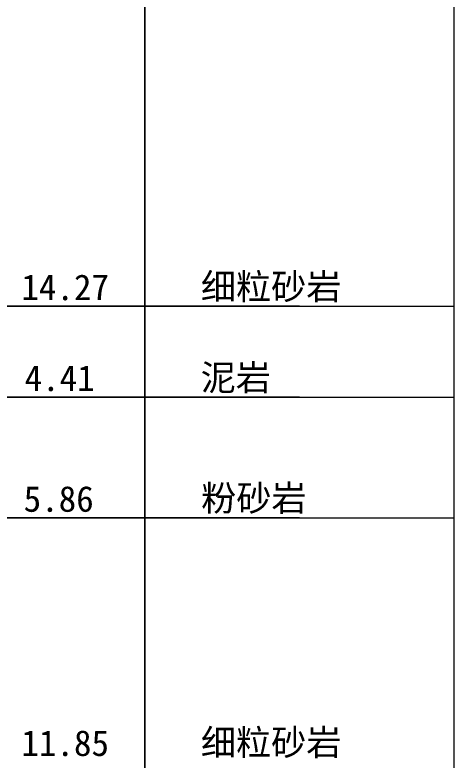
# Model space of a CAD drawing. Header units: millimetres. Extents: x -182 to 395, y -757 to 122.
# Drawn here: x -77.9 to -35.2, y -233.1 to -160.8 of the extents above; entities that cross this region are included whole.
import ezdxf

# ---------------------------------------------------------------- set-up
doc = ezdxf.new("R2010")
doc.units = ezdxf.units.MM
for name, color, linetype in [('111WT', 7, 'Continuous'), ('KY2WL', 7, 'Continuous'), ('KY6WL', 7, 'Continuous')]:
    doc.layers.add(name, color=color, linetype=linetype)
doc.styles.get("Standard").update_dxf_attribs({"font": ''})
doc.styles.get('Standard').set_extended_font_data('SimSun')

msp = doc.modelspace()

# ---------------------------------------------------------------- linework, layer by layer
at = {"lineweight": 20}
msp.add_line((-65.228, 10.812), (-65.228, -376.548), dxfattribs=at)
at = {"layer": 'KY2WL', "lineweight": 20}
for p, q in [((-120.228, -189.028), (-35.228, -189.028)), ((-50.228, -189.028), (-109.228, -189.028)), ((-120.228, -197.848), (-35.228, -197.848)), ((-50.228, -197.848), (-109.228, -197.848)), ((-120.228, -209.568), (-35.228, -209.568)), ((-50.228, -209.568), (-109.228, -209.568))]:
    msp.add_line(p, q, dxfattribs=at)
at = {"layer": 'KY6WL', "lineweight": 20}
for p, q in [((-65.228, -376.548), (-65.228, 30.812)), ((-35.228, -376.548), (-35.228, 30.812))]:
    msp.add_line(p, q, dxfattribs=at)

# ---------------------------------------------------------------- texts
at = {"layer": '111WT'}
for s, p in [('细粒砂岩', (-59.806, -188.375)), ('14.27', (-77.224, -188.442)), ('泥岩', (-59.822, -197.201)), ('4.41', (-76.911, -197.262)), ('粉砂岩', (-59.775, -208.909)), ('5.86', (-77.005, -208.982)), ('细粒砂岩', (-59.806, -232.615)), ('11.85', (-77.224, -232.682))]:
    msp.add_text(s, height=2.5, dxfattribs=at).set_placement(p)

doc.saveas('drawing.dxf')
